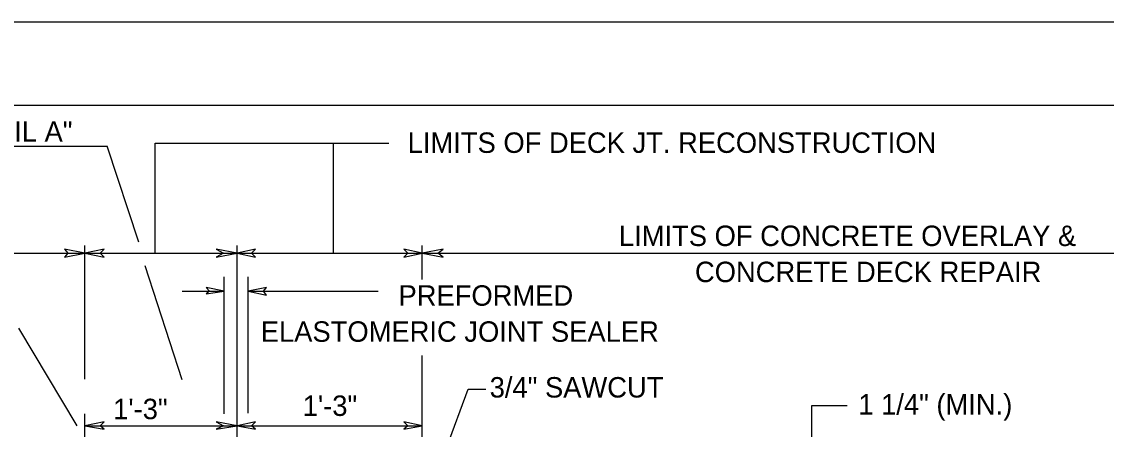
# Model space of a CAD drawing. Extents: x 705083.16 to 705086.12, y 704709.45 to 704711.29.
# Drawn here: x 705085.051 to 705085.594, y 704711.082 to 704711.286 of the extents above; entities that cross this region are included whole.
import ezdxf

# ---------------------------------------------------------------- set-up
doc = ezdxf.new("R2010")
doc.units = 0
for name, color, linetype in [('Level 1', 7, 'Continuous'), ('Level 2', 7, 'Continuous'), ('Level 41', 7, 'Continuous')]:
    doc.layers.add(name, color=color, linetype=linetype)

msp = doc.modelspace()

# ---------------------------------------------------------------- linework, layer by layer
at = {"layer": 'Level 1'}
for p, q in [((705083.1647, 704711.28576), (705086.12303, 704711.28576)), ((705083.35138, 704711.24409), (705086.10138, 704711.24409)), ((705084.9731, 704711.22343), (705085.09416, 704711.22343)), ((705085.10991, 704711.17552), (705085.09416, 704711.22343)), ((705085.11811, 704711.22507), (705085.23491, 704711.22507)), ((705085.11811, 704711.16995), (705085.11811, 704711.22507)), ((705085.20735, 704711.16995), (705085.20735, 704711.22507)), ((705084.90715, 704711.16995), (705085.08301, 704711.16995)), ((705085.08301, 704711.10696), (705085.08301, 704711.17388)), ((705085.08301, 704711.16995), (705085.15912, 704711.16995)), ((705085.15912, 704711.16995), (705085.25164, 704711.16995)), ((705085.25164, 704711.15682), (705085.25164, 704711.17388)), ((705085.25164, 704711.16995), (705085.4101, 704711.16995)), ((705085.4101, 704711.16995), (705085.66535, 704711.16995)), ((705085.13156, 704711.10663), (705085.11319, 704711.16371)), ((705085.15256, 704711.08957), (705085.15256, 704711.15814)), ((705085.1647, 704711.0899), (705085.1647, 704711.15814)), ((705085.13156, 704711.15092), (705085.15256, 704711.15092)), ((705085.1647, 704711.15092), (705085.22966, 704711.15092)), ((705085.25164, 704711.04528), (705085.25164, 704711.11877)), ((705085.25164, 704711.10466), (705085.25164, 704711.10466)), ((705085.44652, 704711.09383), (705085.46424, 704711.09383)), ((705085.44652, 704711.04987), (705085.44652, 704711.09383)), ((705085.08301, 704711.05348), (705085.08301, 704711.08957)), ((705085.08301, 704711.08366), (705085.15912, 704711.08366)), ((705085.15912, 704711.08366), (705085.25164, 704711.08366))]:
    msp.add_line(p, q, dxfattribs=at)
for points in [[(705085.08301, 704711.16995), (705085.07283, 704711.17192), (705085.07448, 704711.16995), (705085.07283, 704711.16798)], [(705085.08301, 704711.16995), (705085.09252, 704711.16798), (705085.09055, 704711.16995), (705085.09252, 704711.17192)], [(705085.15912, 704711.16995), (705085.14862, 704711.17192), (705085.15223, 704711.16995), (705085.14862, 704711.16798)], [(705085.15912, 704711.16995), (705085.16831, 704711.16798), (705085.16634, 704711.16995), (705085.16831, 704711.17192)], [(705085.25164, 704711.16995), (705085.24245, 704711.17192), (705085.24442, 704711.16995), (705085.24245, 704711.16798)], [(705085.25164, 704711.16995), (705085.26214, 704711.16798), (705085.25951, 704711.16995), (705085.26214, 704711.17192)], [(705085.15256, 704711.15092), (705085.1437, 704711.15289), (705085.14534, 704711.15092), (705085.1437, 704711.14961)], [(705085.1647, 704711.15092), (705085.17388, 704711.14895), (705085.17224, 704711.15092), (705085.17388, 704711.15289)], [(705085.08301, 704711.08366), (705085.09252, 704711.08202), (705085.09055, 704711.08366), (705085.09252, 704711.08563)], [(705085.15912, 704711.08366), (705085.14862, 704711.08563), (705085.15223, 704711.08366), (705085.14862, 704711.08202)], [(705085.15912, 704711.08366), (705085.16831, 704711.08202), (705085.16634, 704711.08366), (705085.16831, 704711.08563)], [(705085.25164, 704711.08366), (705085.24245, 704711.08563), (705085.24442, 704711.08366), (705085.24245, 704711.08202)]]:
    msp.add_lwpolyline(points, close=True, dxfattribs=at)
at = {"layer": 'Level 2'}
for p, q in [((705085.15912, 704711.05413), (705085.15912, 704711.17388)), ((705085.07907, 704711.08366), (705085.04987, 704711.13255))]:
    msp.add_line(p, q, dxfattribs=at)
for points in [[(705085.25295, 704711.04331), (705085.27461, 704711.10203)], [(705085.27461, 704711.10203), (705085.28346, 704711.10203)]]:
    msp.add_lwpolyline(points, dxfattribs=at)
at = {"layer": 'Level 41'}
msp.add_lwpolyline([(705083.1647, 704711.28576), (705086.12303, 704711.28576), (705086.12303, 704709.45243), (705083.1647, 704709.45243)], close=True, dxfattribs=at)

# ---------------------------------------------------------------- texts
at = {"layer": 'Level 1'}
for s, height, p in [('SEE "DETAIL A"', 0.0102283, (705084.97507, 704711.22572)), ('LIMITS OF DECK JT. RECONSTRUCTION', 0.0102283, (705085.24442, 704711.22014)), ('LIMITS OF CONCRETE OVERLAY &', 0.0102283, (705085.35007, 704711.17356)), ('CONCRETE DECK REPAIR', 0.0102283, (705085.38812, 704711.15551)), ('PREFORMED', 0.010228, (705085.23983, 704711.1437)), ('ELASTOMERIC JOINT SEALER', 0.0102283, (705085.17093, 704711.12566)), ('3/4" SAWCUT', 0.0102283, (705085.28543, 704711.09777)), ('1\'-3"', 0.010228, (705085.19193, 704711.08858)), ('1 1/4" (MIN.)', 0.0102283, (705085.46982, 704711.08924)), ('1\'-3"', 0.010228, (705085.09711, 704711.08694))]:
    msp.add_text(s, height=height, dxfattribs=at).set_placement(p)

doc.saveas('drawing.dxf')
